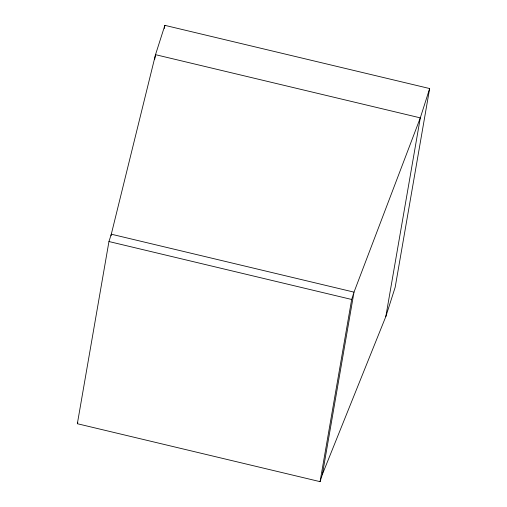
<?xml version="1.0" encoding="UTF-8"?>
<svg xmlns="http://www.w3.org/2000/svg" width="507" height="507" viewBox="0 0 507 507"><rect width="100%" height="100%" fill="white"/><g stroke="black" fill="none" stroke-linecap="round" stroke-linejoin="round"><path stroke-width="0.76" d="M77.349 423.719L108.954 241.535L111.299 234.202L155.516 54.674L164.87 25.35L429.651 88.548L395.168 287.292L385.808 316.615L322.401 474.318L320.063 481.65L77.349 423.719L77.812 422.255M111.027 235.761L111.299 234.202L354.013 292.133L420.297 117.871L429.651 88.548M154.705 59.351L155.516 54.674L420.297 117.871L385.808 316.615M164.331 28.468L164.87 25.35M320.063 481.65L351.674 299.466L354.013 292.133L322.401 474.318M108.954 241.535L351.674 299.466"/></g></svg>
